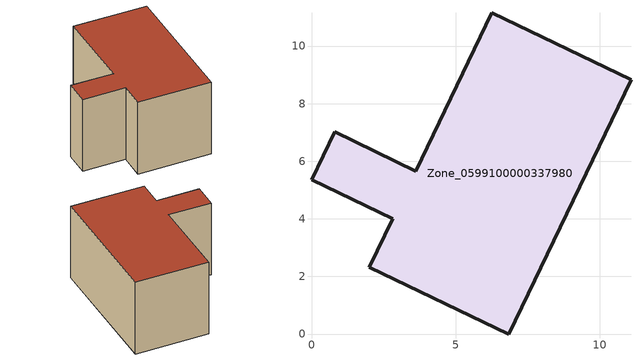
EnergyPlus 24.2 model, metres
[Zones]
Zone_0599100000337980
 floor ground (C_G): 2.82,4 0,5.36 0.8,7.02 3.62,5.66 6.26,11.15 11.09,8.83 6.84,0 2,2.32 z4.38
 wall outside (C_F): 0,5.36 2.82,4 2,2.32 6.84,0 11.09,8.83 6.26,11.15 3.62,5.66 0.8,7.02 0,5.36 z4.38:10.09
 roof outside (C_R): 6.84,0 11.09,8.83 6.26,11.15 3.62,5.66 0.8,7.02 0,5.36 2.82,4 2,2.32 z10.09
[BUILDING]
Pand.0599100000337980: North Axis=0; Terrain=City; Loads Convergence Tolerance Value=0.04; Temperature Convergence Tolerance Value=0.4; Solar Distribution=FullExterior; Maximum Number of Warmup Days=25; Minimum Number of Warmup Days=1
[Site:Location]
Rotterdam.The.Hague.AP_ZH_NLD Design_Conditions: Latitude=51.96; Longitude=4.45; Time Zone=1; Elevation=-4.5
[SITE:GROUNDTEMPERATURE:BUILDINGSURFACE]
18, 18, 18, 18, 18, 18, 18, 18, 18, 18, 18, 18
[MATERIAL] Thermal Absorptance=0.9; Solar Absorptance=0.7; Visible Absorptance=0.7
Name | Roughness | Thickness | Conductivity | Density | Specific Heat
G.TI.1975-1991 | MediumSmooth | 0.15 | 0.288461 | 540 | 1210
F.TI.1975-1991 | Rough | 0.3 | 0.230769 | 1920 | 840
R.TI.1975-1991 | MediumRough | 0.2 | 0.153846 | 1500 | 1000
[CONSTRUCTION]
C_G: G.TI.1975-1991
C_F: F.TI.1975-1991
C_R: R.TI.1975-1991
[ZONE]
Zone_0599100000337980: Type=1; Multiplier=1; Ceiling Height=Autocalculate; Volume=Autocalculate; Floor Area=autocalculate; Part of Total Floor Area=Yes
[ZONEINFILTRATION:DESIGNFLOWRATE]
Infil_Zone_0599100000337980: Zone or ZoneList or Space or SpaceList=Zone_0599100000337980; Schedule=AlwaysOn; Design Flow Rate Calculation Method=Flow/Area; Flow Rate per Floor Area=0.003; Constant Term Coefficient=1; Temperature Term Coefficient=0; Velocity Term Coefficient=0; Velocity Squared Term Coefficient=0
[HVACTEMPLATE:ZONE:IDEALLOADSAIRSYSTEM]
Zone_0599100000337980: Maximum Heating Supply Air Temperature=50; Minimum Cooling Supply Air Temperature=13; Maximum Heating Supply Air Humidity Ratio=0.0156; Minimum Cooling Supply Air Humidity Ratio=0.0077; Heating Limit=NoLimit; Cooling Limit=NoLimit; Dehumidification Control Type=ConstantSensibleHeatRatio; Cooling Sensible Heat Ratio=0.7; Dehumidification Setpoint=60; Humidification Control Type=None; Humidification Setpoint=30; Outdoor Air Method=None; Outdoor Air Flow Rate per Person=0.00944; Outdoor Air Flow Rate per Zone Floor Area=0; Outdoor Air Flow Rate per Zone=0; Demand Controlled Ventilation Type=None; Outdoor Air Economizer Type=NoEconomizer; Heat Recovery Type=None; Sensible Heat Recovery Effectiveness=0.7; Latent Heat Recovery Effectiveness=0.65
[ZONECONTROL:THERMOSTAT]
ThermostatControl_Zone_0599100000337980: Zone or ZoneList=Zone_0599100000337980; Control Type Schedule=DualSetpointControlType; Control 1=Thermostat_Zone_0599100000337980; Temperature Difference Between Cutout And Setpoint=0
[THERMOSTATSETPOINT:DUALSETPOINT]
Thermostat_Zone_0599100000337980: Heating Setpoint Temperature Schedule=HeatingSetpoint_Zone_0599100000337980; Cooling Setpoint Temperature Schedule=CoolingSetpoint_Zone_0599100000337980
[SCHEDULE:COMPACT]
HeatingSetpoint_Zone_0599100000337980: Through: 12/31, For: AllDays, Until: 24:00, 21
CoolingSetpoint_Zone_0599100000337980: Through: 12/31, For: AllDays, Until: 24:00, 24
DualSetpointControlType: Through: 12/31, For: AllDays, Until: 24:00, 4
AlwaysOn: Through: 12/31, For: AllDays, Until: 24:00, 1
